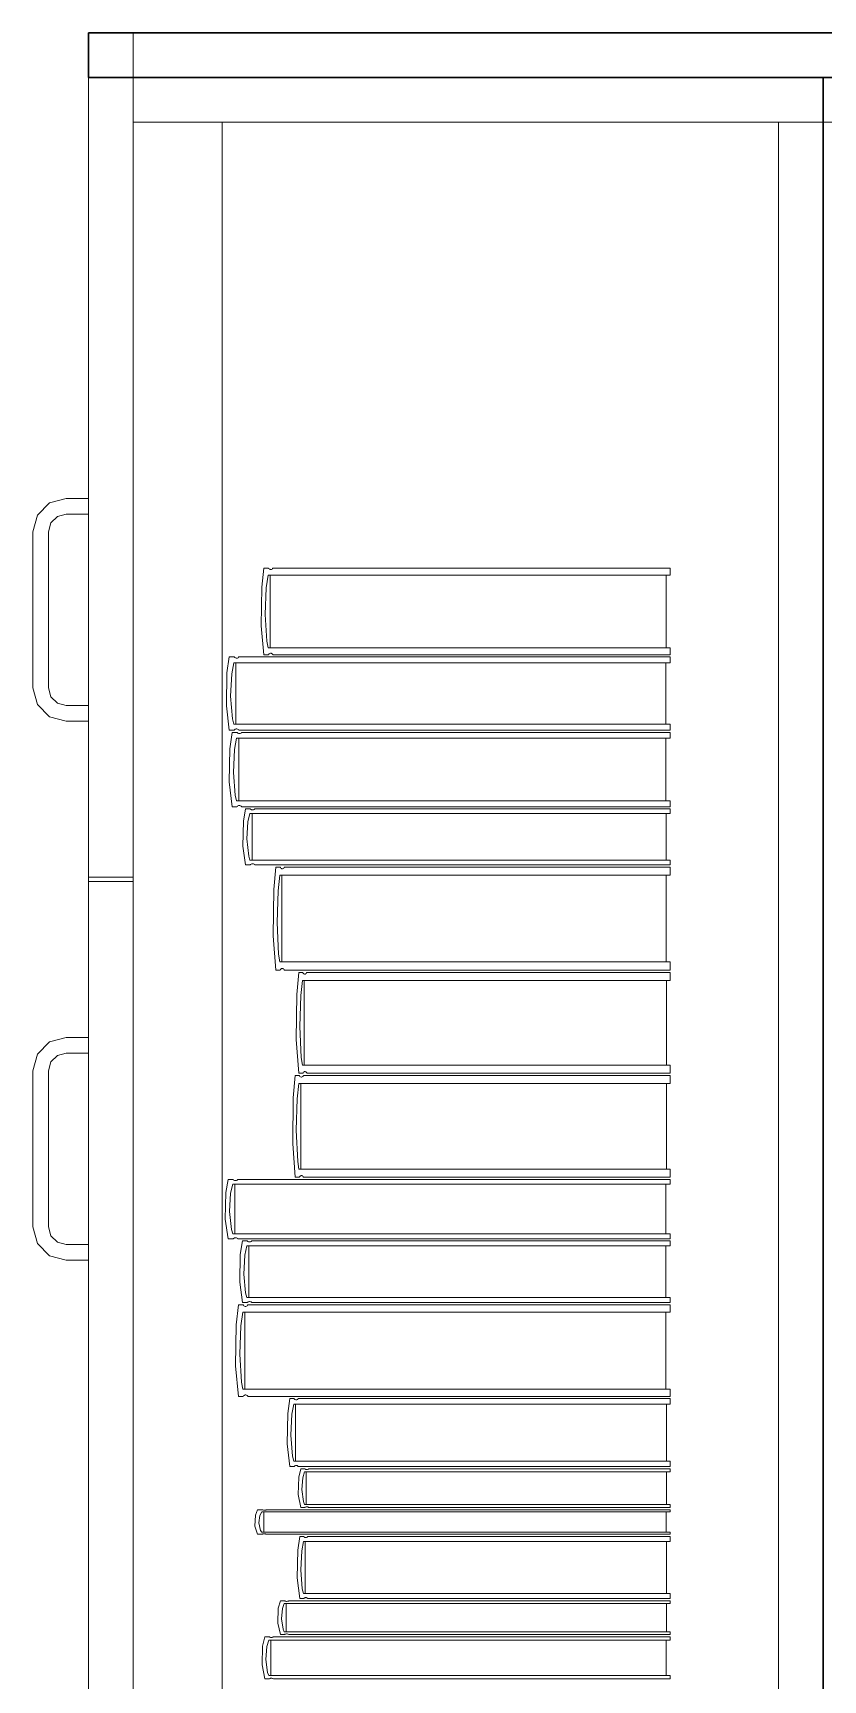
# Model space of a CAD drawing. Header units: inches. Extents: x -19 to 5698, y -728 to 92.
# Drawn here: x 288.689 to 289.044, y 24.113 to 24.852 of the extents above; entities that cross this region are included whole.
import ezdxf

# ---------------------------------------------------------------- set-up
doc = ezdxf.new("R2010")
doc.units = ezdxf.units.IN
doc.header["$MEASUREMENT"] = 0
doc.set_wipeout_variables(frame=1)
doc.linetypes.add('Wipeout_Contour', pattern=[1, 0, -1])
doc.layers.add('Interior - Mobiliario', color=7, linetype='Continuous')

msp = doc.modelspace()

# ---------------------------------------------------------------- linework, layer by layer
at = {"layer": 'Interior - Mobiliario', "color": 175, "linetype": 'Continuous', "lineweight": 13}
for p, q in [((289.04403, 24.83237), (288.73403, 24.83237)), ((288.73403, 24.83237), (288.73403, 23.37237)), ((289.04403, 23.37237), (289.04403, 24.83237)), ((289.06403, 24.83237), (289.04403, 24.83237)), ((289.04403, 24.83237), (289.04403, 23.37237)), ((288.77403, 24.81237), (288.73403, 24.81237)), ((288.73403, 24.81237), (288.73403, 23.39237)), ((289.02403, 24.81237), (288.77403, 24.81237)), ((288.77403, 23.39237), (288.77403, 24.81237)), ((289.06403, 24.81237), (289.02403, 24.81237)), ((289.02403, 24.81237), (289.02403, 23.39237)), ((288.69104, 24.63587), (288.69653, 24.64136)), ((288.69653, 24.64136), (288.70403, 24.64337)), ((288.70403, 24.64337), (288.71403, 24.64337)), ((288.71403, 24.64337), (288.71403, 24.63637)), ((288.68903, 24.62837), (288.69104, 24.63587)), ((288.70003, 24.6353), (288.6971, 24.63237)), ((288.70403, 24.63637), (288.70003, 24.6353)), ((288.71403, 24.63637), (288.70403, 24.63637)), ((288.68903, 24.55837), (288.68903, 24.62837)), ((288.6971, 24.63237), (288.69603, 24.62837)), ((288.69603, 24.62837), (288.69603, 24.55837)), ((288.79284, 24.6121), (288.79184, 24.60357)), ((288.79483, 24.6121), (288.79284, 24.6121)), ((288.79493, 24.61195), (288.79483, 24.6121)), ((288.79516, 24.61171), (288.79493, 24.61195)), ((288.79541, 24.61155), (288.79516, 24.61171)), ((288.79567, 24.61146), (288.79541, 24.61155)), ((288.79594, 24.61145), (288.79567, 24.61146)), ((288.79621, 24.61152), (288.79594, 24.61145)), ((288.79646, 24.61167), (288.79621, 24.61152)), ((288.7967, 24.61189), (288.79646, 24.61167)), ((288.79685, 24.6121), (288.7967, 24.61189)), ((288.97537, 24.6121), (288.79685, 24.6121)), ((288.97537, 24.60899), (288.97537, 24.6121)), ((288.79184, 24.60357), (288.79162, 24.58619)), ((288.79336, 24.5912), (288.79383, 24.60317)), ((288.79383, 24.60317), (288.79467, 24.60899)), ((288.79467, 24.60899), (288.97537, 24.60899)), ((288.79558, 24.60899), (288.79558, 24.57634)), ((288.97355, 24.57634), (288.97355, 24.60899)), ((288.79413, 24.57928), (288.79336, 24.5912)), ((288.79162, 24.58619), (288.79284, 24.57323)), ((288.79467, 24.57634), (288.79413, 24.57928)), ((288.97537, 24.57634), (288.79467, 24.57634)), ((288.79498, 24.57343), (288.79521, 24.57366)), ((288.79521, 24.57366), (288.79547, 24.5738)), ((288.79547, 24.5738), (288.79573, 24.57388)), ((288.79573, 24.57388), (288.796, 24.57387)), ((288.796, 24.57387), (288.79626, 24.57378)), ((288.79626, 24.57378), (288.79652, 24.57361)), ((288.79652, 24.57361), (288.79675, 24.57338)), ((288.97537, 24.57323), (288.97537, 24.57634)), ((288.77726, 24.57223), (288.77618, 24.56502)), ((288.77941, 24.57223), (288.77726, 24.57223)), ((288.77833, 24.56467), (288.77924, 24.5696)), ((288.77924, 24.5696), (288.97537, 24.5696)), ((288.77952, 24.5721), (288.77941, 24.57223)), ((288.77977, 24.5719), (288.77952, 24.5721)), ((288.78005, 24.57176), (288.77977, 24.5719)), ((288.78033, 24.57168), (288.78005, 24.57176)), ((288.78023, 24.5696), (288.78023, 24.54199)), ((288.78063, 24.57168), (288.78033, 24.57168)), ((288.78091, 24.57174), (288.78063, 24.57168)), ((288.78119, 24.57186), (288.78091, 24.57174)), ((288.78145, 24.57205), (288.78119, 24.57186)), ((288.78161, 24.57223), (288.78145, 24.57205)), ((288.97537, 24.57223), (288.78161, 24.57223)), ((288.79284, 24.57323), (288.79483, 24.57323)), ((288.79483, 24.57323), (288.79498, 24.57343)), ((288.79675, 24.57338), (288.79685, 24.57323)), ((288.79685, 24.57323), (288.97537, 24.57323)), ((288.97339, 24.54199), (288.97339, 24.5696)), ((288.97537, 24.5696), (288.97537, 24.57223)), ((288.77618, 24.56502), (288.77593, 24.55032)), ((288.77783, 24.55456), (288.77833, 24.56467)), ((288.69104, 24.55087), (288.68903, 24.55837)), ((288.69603, 24.55837), (288.6971, 24.55437)), ((288.6971, 24.55437), (288.70003, 24.55144)), ((288.70003, 24.55144), (288.70403, 24.55037)), ((288.77865, 24.54448), (288.77783, 24.55456)), ((288.69653, 24.54538), (288.69104, 24.55087)), ((288.70403, 24.54337), (288.69653, 24.54538)), ((288.70403, 24.55037), (288.71403, 24.55037)), ((288.71403, 24.55037), (288.71403, 24.54337)), ((288.77593, 24.55032), (288.77726, 24.53936)), ((288.77924, 24.54199), (288.77865, 24.54448)), ((288.71403, 24.54337), (288.70403, 24.54337)), ((288.77726, 24.53936), (288.77941, 24.53936)), ((288.77857, 24.53836), (288.77749, 24.53103)), ((288.78071, 24.53836), (288.77857, 24.53836)), ((288.97537, 24.54199), (288.77924, 24.54199)), ((288.77941, 24.53936), (288.77958, 24.53953)), ((288.77958, 24.53953), (288.77983, 24.53972)), ((288.77983, 24.53972), (288.78011, 24.53985)), ((288.78011, 24.53985), (288.7804, 24.53991)), ((288.7804, 24.53991), (288.78069, 24.5399)), ((288.78069, 24.5399), (288.78098, 24.53982)), ((288.78082, 24.53823), (288.78071, 24.53836)), ((288.78107, 24.53802), (288.78082, 24.53823)), ((288.78098, 24.53982), (288.78125, 24.53968)), ((288.78134, 24.53788), (288.78107, 24.53802)), ((288.78125, 24.53968), (288.7815, 24.53948)), ((288.78162, 24.53781), (288.78134, 24.53788)), ((288.7815, 24.53948), (288.78161, 24.53936)), ((288.78161, 24.53936), (288.97537, 24.53936)), ((288.78191, 24.5378), (288.78162, 24.53781)), ((288.7822, 24.53786), (288.78191, 24.5378)), ((288.78247, 24.53799), (288.7822, 24.53786)), ((288.78273, 24.53818), (288.78247, 24.53799)), ((288.78289, 24.53836), (288.78273, 24.53818)), ((288.97537, 24.53836), (288.78289, 24.53836)), ((288.97537, 24.53936), (288.97537, 24.54199)), ((288.97537, 24.53568), (288.97537, 24.53836)), ((288.77749, 24.53103), (288.77725, 24.5161)), ((288.77913, 24.5204), (288.77963, 24.53068)), ((288.77963, 24.53068), (288.78054, 24.53568)), ((288.78054, 24.53568), (288.97537, 24.53568)), ((288.78152, 24.53568), (288.78152, 24.50763)), ((288.9734, 24.50763), (288.9734, 24.53568)), ((288.77725, 24.5161), (288.77857, 24.50496)), ((288.77996, 24.51016), (288.77913, 24.5204)), ((288.78054, 24.50763), (288.77996, 24.51016)), ((288.97537, 24.50763), (288.78054, 24.50763)), ((288.97537, 24.50496), (288.97537, 24.50763)), ((288.77857, 24.50496), (288.78071, 24.50496)), ((288.78071, 24.50496), (288.78087, 24.50514)), ((288.78087, 24.50514), (288.78113, 24.50533)), ((288.78113, 24.50533), (288.7814, 24.50546)), ((288.7814, 24.50546), (288.78169, 24.50552)), ((288.78169, 24.50552), (288.78198, 24.50551)), ((288.78198, 24.50551), (288.78226, 24.50543)), ((288.78226, 24.50543), (288.78253, 24.50529)), ((288.78253, 24.50529), (288.78278, 24.50509)), ((288.78278, 24.50509), (288.78289, 24.50496)), ((288.78289, 24.50496), (288.97537, 24.50496)), ((288.78461, 24.50396), (288.78357, 24.49846)), ((288.78669, 24.50396), (288.78461, 24.50396)), ((288.78564, 24.4982), (288.78652, 24.50196)), ((288.78652, 24.50196), (288.97537, 24.50196)), ((288.78679, 24.50386), (288.78669, 24.50396)), ((288.78703, 24.50371), (288.78679, 24.50386)), ((288.7873, 24.5036), (288.78703, 24.50371)), ((288.78757, 24.50355), (288.7873, 24.5036)), ((288.78748, 24.50196), (288.78748, 24.48091)), ((288.78785, 24.50354), (288.78757, 24.50355)), ((288.78813, 24.50359), (288.78785, 24.50354)), ((288.7884, 24.50368), (288.78813, 24.50359)), ((288.78864, 24.50383), (288.7884, 24.50368)), ((288.7888, 24.50396), (288.78864, 24.50383)), ((288.97537, 24.50396), (288.7888, 24.50396)), ((288.97346, 24.48091), (288.97346, 24.50196)), ((288.97537, 24.50196), (288.97537, 24.50396)), ((288.78357, 24.49846), (288.78333, 24.48726)), ((288.78516, 24.49049), (288.78564, 24.4982)), ((288.78333, 24.48726), (288.78461, 24.4789)), ((288.78596, 24.48281), (288.78516, 24.49049)), ((288.78461, 24.4789), (288.78669, 24.4789)), ((288.78652, 24.48091), (288.78596, 24.48281)), ((288.97537, 24.48091), (288.78652, 24.48091)), ((288.78669, 24.4789), (288.78684, 24.47904)), ((288.78684, 24.47904), (288.78709, 24.47918)), ((288.78709, 24.47918), (288.78736, 24.47927)), ((288.78736, 24.47927), (288.78763, 24.47932)), ((288.78763, 24.47932), (288.78792, 24.47931)), ((288.78792, 24.47931), (288.78819, 24.47926)), ((288.78819, 24.47926), (288.78845, 24.47915)), ((288.78845, 24.47915), (288.78869, 24.479)), ((288.78869, 24.479), (288.7888, 24.4789)), ((288.7888, 24.4789), (288.97537, 24.4789)), ((288.79818, 24.4779), (288.79721, 24.46775)), ((288.8001, 24.4779), (288.79818, 24.4779)), ((288.8002, 24.47772), (288.8001, 24.4779)), ((288.80043, 24.47744), (288.8002, 24.47772)), ((288.80192, 24.47765), (288.80169, 24.47739)), ((288.80207, 24.4779), (288.80192, 24.47765)), ((288.97537, 24.4779), (288.80207, 24.4779)), ((288.97537, 24.4789), (288.97537, 24.48091)), ((288.97537, 24.4742), (288.97537, 24.4779)), ((288.71403, 24.47337), (288.73403, 24.47337)), ((288.71403, 24.11237), (288.71403, 24.47137)), ((288.71403, 24.47137), (288.73403, 24.47137)), ((288.73403, 24.11237), (288.73403, 24.47137)), ((288.79914, 24.46726), (288.79995, 24.4742)), ((288.79995, 24.4742), (288.97537, 24.4742)), ((288.80067, 24.47724), (288.80043, 24.47744)), ((288.80093, 24.47714), (288.80067, 24.47724)), ((288.80084, 24.4742), (288.80084, 24.4353)), ((288.80119, 24.47713), (288.80093, 24.47714)), ((288.80145, 24.47721), (288.80119, 24.47713)), ((288.80169, 24.47739), (288.80145, 24.47721)), ((288.9736, 24.4353), (288.9736, 24.4742)), ((288.79721, 24.46775), (288.79699, 24.44704)), ((288.79869, 24.45301), (288.79914, 24.46726)), ((288.79942, 24.43881), (288.79869, 24.45301)), ((288.79699, 24.44704), (288.79818, 24.43159)), ((288.79995, 24.4353), (288.79942, 24.43881)), ((288.97537, 24.4353), (288.79995, 24.4353)), ((288.97537, 24.43159), (288.97537, 24.4353)), ((288.79818, 24.43159), (288.8001, 24.43159)), ((288.8001, 24.43159), (288.80025, 24.43184)), ((288.80025, 24.43184), (288.80048, 24.43211)), ((288.80048, 24.43211), (288.80073, 24.43228)), ((288.80073, 24.43228), (288.80098, 24.43237)), ((288.80098, 24.43237), (288.80125, 24.43236)), ((288.80125, 24.43236), (288.8015, 24.43225)), ((288.8015, 24.43225), (288.80175, 24.43205)), ((288.80175, 24.43205), (288.80197, 24.43177)), ((288.80197, 24.43177), (288.80207, 24.43159)), ((288.80207, 24.43159), (288.97537, 24.43159)), ((288.80845, 24.43059), (288.80754, 24.42066)), ((288.81026, 24.43059), (288.80845, 24.43059)), ((288.80935, 24.42019), (288.81012, 24.42697)), ((288.81012, 24.42697), (288.97537, 24.42697)), ((288.81036, 24.43042), (288.81026, 24.43059)), ((288.81057, 24.43014), (288.81036, 24.43042)), ((288.8108, 24.42995), (288.81057, 24.43014)), ((288.81104, 24.42985), (288.8108, 24.42995)), ((288.81095, 24.42697), (288.81095, 24.38893)), ((288.81129, 24.42984), (288.81104, 24.42985)), ((288.81153, 24.42992), (288.81129, 24.42984)), ((288.81176, 24.43009), (288.81153, 24.42992)), ((288.81198, 24.43035), (288.81176, 24.43009)), ((288.81211, 24.43059), (288.81198, 24.43035)), ((288.97537, 24.43059), (288.81211, 24.43059)), ((288.9737, 24.38893), (288.9737, 24.42697)), ((288.97537, 24.42697), (288.97537, 24.43059)), ((288.80754, 24.42066), (288.80733, 24.40041)), ((288.80893, 24.40625), (288.80935, 24.42019)), ((288.80962, 24.39237), (288.80893, 24.40625)), ((288.69653, 24.39936), (288.69104, 24.39387)), ((288.70403, 24.40137), (288.69653, 24.39936)), ((288.71403, 24.40137), (288.70403, 24.40137)), ((288.71403, 24.39437), (288.71403, 24.40137)), ((288.80733, 24.40041), (288.80845, 24.38531)), ((288.69104, 24.39387), (288.68903, 24.38637)), ((288.69603, 24.38637), (288.6971, 24.39037)), ((288.6971, 24.39037), (288.70003, 24.3933)), ((288.70003, 24.3933), (288.70403, 24.39437)), ((288.70403, 24.39437), (288.71403, 24.39437)), ((288.81012, 24.38893), (288.80962, 24.39237)), ((288.97537, 24.38893), (288.81012, 24.38893)), ((288.97537, 24.38531), (288.97537, 24.38893)), ((288.68903, 24.38637), (288.68903, 24.31637)), ((288.69603, 24.31637), (288.69603, 24.38637)), ((288.80688, 24.38431), (288.80596, 24.37428)), ((288.80871, 24.38431), (288.80688, 24.38431)), ((288.80845, 24.38531), (288.81026, 24.38531)), ((288.80881, 24.38413), (288.80871, 24.38431)), ((288.80902, 24.38385), (288.80881, 24.38413)), ((288.80925, 24.38366), (288.80902, 24.38385)), ((288.80949, 24.38356), (288.80925, 24.38366)), ((288.80974, 24.38354), (288.80949, 24.38356)), ((288.80999, 24.38363), (288.80974, 24.38354)), ((288.81022, 24.3838), (288.80999, 24.38363)), ((288.81044, 24.38406), (288.81022, 24.3838)), ((288.81026, 24.38531), (288.8104, 24.38555)), ((288.8104, 24.38555), (288.81062, 24.38581)), ((288.81058, 24.38431), (288.81044, 24.38406)), ((288.97537, 24.38431), (288.81058, 24.38431)), ((288.81062, 24.38581), (288.81085, 24.38598)), ((288.81085, 24.38598), (288.81109, 24.38607)), ((288.81109, 24.38607), (288.81134, 24.38606)), ((288.81134, 24.38606), (288.81158, 24.38595)), ((288.81158, 24.38595), (288.81181, 24.38576)), ((288.81181, 24.38576), (288.81202, 24.38548)), ((288.81202, 24.38548), (288.81211, 24.38531)), ((288.81211, 24.38531), (288.97537, 24.38531)), ((288.97537, 24.38065), (288.97537, 24.38431)), ((288.80596, 24.37428), (288.80575, 24.35383)), ((288.80779, 24.3738), (288.80857, 24.38065)), ((288.80857, 24.38065), (288.97537, 24.38065)), ((288.80941, 24.38065), (288.80941, 24.34224)), ((288.97369, 24.34224), (288.97369, 24.38065)), ((288.80736, 24.35973), (288.80779, 24.3738)), ((288.80807, 24.34571), (288.80736, 24.35973)), ((288.80575, 24.35383), (288.80688, 24.33858)), ((288.80857, 24.34224), (288.80807, 24.34571)), ((288.7768, 24.33758), (288.77571, 24.33175)), ((288.77896, 24.33758), (288.7768, 24.33758)), ((288.77907, 24.33748), (288.77896, 24.33758)), ((288.77932, 24.33732), (288.77907, 24.33748)), ((288.77959, 24.3372), (288.77932, 24.33732)), ((288.77988, 24.33714), (288.77959, 24.3372)), ((288.78017, 24.33714), (288.77988, 24.33714)), ((288.78046, 24.33719), (288.78017, 24.33714)), ((288.78074, 24.33729), (288.78046, 24.33719)), ((288.78099, 24.33744), (288.78074, 24.33729)), ((288.78115, 24.33758), (288.78099, 24.33744)), ((288.97537, 24.33758), (288.78115, 24.33758)), ((288.80688, 24.33858), (288.80871, 24.33858)), ((288.97537, 24.34224), (288.80857, 24.34224)), ((288.80871, 24.33858), (288.80885, 24.33883)), ((288.80885, 24.33883), (288.80907, 24.33909)), ((288.80907, 24.33909), (288.8093, 24.33926)), ((288.8093, 24.33926), (288.80955, 24.33935)), ((288.80955, 24.33935), (288.8098, 24.33933)), ((288.8098, 24.33933), (288.81004, 24.33923)), ((288.81004, 24.33923), (288.81027, 24.33904)), ((288.81027, 24.33904), (288.81049, 24.33876)), ((288.81049, 24.33876), (288.81058, 24.33858)), ((288.81058, 24.33858), (288.97537, 24.33858)), ((288.97537, 24.33858), (288.97537, 24.34224)), ((288.97537, 24.33546), (288.97537, 24.33758)), ((288.77571, 24.33175), (288.77546, 24.31987)), ((288.77737, 24.3233), (288.77787, 24.33148)), ((288.77787, 24.33148), (288.77878, 24.33546)), ((288.77878, 24.33546), (288.97537, 24.33546)), ((288.77978, 24.33546), (288.77978, 24.31314)), ((288.97339, 24.31314), (288.97339, 24.33546)), ((288.77819, 24.31515), (288.77737, 24.3233)), ((288.68903, 24.31637), (288.69104, 24.30887)), ((288.6971, 24.31237), (288.69603, 24.31637)), ((288.77546, 24.31987), (288.7768, 24.31101)), ((288.77878, 24.31314), (288.77819, 24.31515)), ((288.69104, 24.30887), (288.69653, 24.30338)), ((288.70003, 24.30944), (288.6971, 24.31237)), ((288.70403, 24.30837), (288.70003, 24.30944)), ((288.71403, 24.30837), (288.70403, 24.30837)), ((288.71403, 24.30137), (288.71403, 24.30837)), ((288.7768, 24.31101), (288.77896, 24.31101)), ((288.97537, 24.31314), (288.77878, 24.31314)), ((288.77896, 24.31101), (288.77912, 24.31115)), ((288.77912, 24.31115), (288.77938, 24.31131)), ((288.77938, 24.31131), (288.77965, 24.31141)), ((288.77965, 24.31141), (288.77994, 24.31146)), ((288.77994, 24.31146), (288.78023, 24.31145)), ((288.78023, 24.31145), (288.78052, 24.31139)), ((288.78052, 24.31139), (288.78079, 24.31128)), ((288.78079, 24.31128), (288.78104, 24.31111)), ((288.78104, 24.31111), (288.78115, 24.31101)), ((288.78115, 24.31101), (288.97537, 24.31101)), ((288.78321, 24.31001), (288.78216, 24.30394)), ((288.7853, 24.31001), (288.78321, 24.31001)), ((288.78425, 24.30365), (288.78514, 24.3078)), ((288.78514, 24.3078), (288.97537, 24.3078)), ((288.78541, 24.3099), (288.7853, 24.31001)), ((288.78565, 24.30974), (288.78541, 24.3099)), ((288.78592, 24.30962), (288.78565, 24.30974)), ((288.7862, 24.30956), (288.78592, 24.30962)), ((288.7861, 24.3078), (288.7861, 24.28456)), ((288.78648, 24.30955), (288.7862, 24.30956)), ((288.78676, 24.3096), (288.78648, 24.30955)), ((288.78703, 24.3097), (288.78676, 24.3096)), ((288.78727, 24.30986), (288.78703, 24.3097)), ((288.78743, 24.31001), (288.78727, 24.30986)), ((288.97537, 24.31001), (288.78743, 24.31001)), ((288.97345, 24.28456), (288.97345, 24.3078)), ((288.97537, 24.31101), (288.97537, 24.31314)), ((288.97537, 24.3078), (288.97537, 24.31001)), ((288.69653, 24.30338), (288.70403, 24.30137)), ((288.70403, 24.30137), (288.71403, 24.30137)), ((288.78216, 24.30394), (288.78192, 24.29157)), ((288.78376, 24.29514), (288.78425, 24.30365)), ((288.78457, 24.28665), (288.78376, 24.29514)), ((288.78192, 24.29157), (288.78321, 24.28234)), ((288.78514, 24.28456), (288.78457, 24.28665)), ((288.78137, 24.28134), (288.78031, 24.27232)), ((288.78348, 24.28134), (288.78137, 24.28134)), ((288.78242, 24.27189), (288.78331, 24.27805)), ((288.78321, 24.28234), (288.7853, 24.28234)), ((288.78331, 24.27805), (288.97537, 24.27805)), ((288.78359, 24.28118), (288.78348, 24.28134)), ((288.78384, 24.28093), (288.78359, 24.28118)), ((288.7841, 24.28076), (288.78384, 24.28093)), ((288.78438, 24.28066), (288.7841, 24.28076)), ((288.78428, 24.27805), (288.78428, 24.2435)), ((288.78467, 24.28065), (288.78438, 24.28066)), ((288.78495, 24.28073), (288.78467, 24.28065)), ((288.78522, 24.28089), (288.78495, 24.28073)), ((288.97537, 24.28456), (288.78514, 24.28456)), ((288.78547, 24.28112), (288.78522, 24.28089)), ((288.7853, 24.28234), (288.78546, 24.28249)), ((288.78546, 24.28249), (288.78571, 24.28265)), ((288.78563, 24.28134), (288.78547, 24.28112)), ((288.97537, 24.28134), (288.78563, 24.28134)), ((288.78571, 24.28265), (288.78598, 24.28275)), ((288.78598, 24.28275), (288.78626, 24.2828)), ((288.78626, 24.2828), (288.78654, 24.2828)), ((288.78654, 24.2828), (288.78682, 24.28273)), ((288.78682, 24.28273), (288.78708, 24.28262)), ((288.78708, 24.28262), (288.78733, 24.28245)), ((288.78733, 24.28245), (288.78743, 24.28234)), ((288.78743, 24.28234), (288.97537, 24.28234)), ((288.97343, 24.2435), (288.97343, 24.27805)), ((288.97537, 24.28234), (288.97537, 24.28456)), ((288.97537, 24.27805), (288.97537, 24.28134)), ((288.78031, 24.27232), (288.78007, 24.25392)), ((288.78193, 24.25923), (288.78242, 24.27189)), ((288.78274, 24.24662), (288.78193, 24.25923)), ((288.78007, 24.25392), (288.78137, 24.24021)), ((288.78331, 24.2435), (288.78274, 24.24662)), ((288.97537, 24.2435), (288.78331, 24.2435)), ((288.78389, 24.24066), (288.78416, 24.24082)), ((288.78416, 24.24082), (288.78445, 24.24089)), ((288.78445, 24.24089), (288.78473, 24.24088)), ((288.78473, 24.24088), (288.78501, 24.24079)), ((288.97537, 24.24021), (288.97537, 24.2435)), ((288.78137, 24.24021), (288.78348, 24.24021)), ((288.78348, 24.24021), (288.78364, 24.24043)), ((288.78364, 24.24043), (288.78389, 24.24066)), ((288.78501, 24.24079), (288.78528, 24.24062)), ((288.78528, 24.24062), (288.78552, 24.24037)), ((288.78552, 24.24037), (288.78563, 24.24021)), ((288.78563, 24.24021), (288.97537, 24.24021)), ((288.80448, 24.23921), (288.80355, 24.23252)), ((288.80634, 24.23921), (288.80448, 24.23921)), ((288.8054, 24.2322), (288.80619, 24.23677)), ((288.80619, 24.23677), (288.97537, 24.23677)), ((288.80643, 24.23909), (288.80634, 24.23921)), ((288.80665, 24.2389), (288.80643, 24.23909)), ((288.80688, 24.23877), (288.80665, 24.2389)), ((288.80713, 24.2387), (288.80688, 24.23877)), ((288.80704, 24.23677), (288.80704, 24.21114)), ((288.80738, 24.2387), (288.80713, 24.2387)), ((288.80763, 24.23875), (288.80738, 24.2387)), ((288.80787, 24.23887), (288.80763, 24.23875)), ((288.80809, 24.23904), (288.80787, 24.23887)), ((288.80823, 24.23921), (288.80809, 24.23904)), ((288.97537, 24.23921), (288.80823, 24.23921)), ((288.97366, 24.21114), (288.97366, 24.23677)), ((288.97537, 24.23677), (288.97537, 24.23921)), ((288.80355, 24.23252), (288.80333, 24.21887)), ((288.80497, 24.22281), (288.8054, 24.2322)), ((288.80333, 24.21887), (288.80448, 24.2087)), ((288.80568, 24.21345), (288.80497, 24.22281)), ((288.80619, 24.21114), (288.80568, 24.21345)), ((288.80448, 24.2087), (288.80634, 24.2087)), ((288.97537, 24.21114), (288.80619, 24.21114)), ((288.80634, 24.2087), (288.80648, 24.20886)), ((288.80648, 24.20886), (288.8067, 24.20904)), ((288.8067, 24.20904), (288.80694, 24.20915)), ((288.80694, 24.20915), (288.80719, 24.20921)), ((288.80719, 24.20921), (288.80744, 24.2092)), ((288.80744, 24.2092), (288.80769, 24.20913)), ((288.80769, 24.20913), (288.80792, 24.209)), ((288.80792, 24.209), (288.80814, 24.20882)), ((288.80814, 24.20882), (288.80823, 24.2087)), ((288.80823, 24.2087), (288.97537, 24.2087)), ((288.80845, 24.20389), (288.80824, 24.19613)), ((288.80935, 24.2077), (288.80845, 24.20389)), ((288.81116, 24.2077), (288.80935, 24.2077)), ((288.81025, 24.20371), (288.81101, 24.20631)), ((288.81101, 24.20631), (288.97537, 24.20631)), ((288.81125, 24.20763), (288.81116, 24.2077)), ((288.81146, 24.20753), (288.81125, 24.20763)), ((288.81169, 24.20745), (288.81146, 24.20753)), ((288.81193, 24.20741), (288.81169, 24.20745)), ((288.81184, 24.20631), (288.81184, 24.19173)), ((288.81217, 24.20741), (288.81193, 24.20741)), ((288.81242, 24.20744), (288.81217, 24.20741)), ((288.81265, 24.20751), (288.81242, 24.20744)), ((288.81286, 24.20761), (288.81265, 24.20751)), ((288.813, 24.2077), (288.81286, 24.20761)), ((288.97537, 24.2077), (288.813, 24.2077)), ((288.97371, 24.19173), (288.97371, 24.20631)), ((288.97537, 24.2087), (288.97537, 24.21114)), ((288.97537, 24.20631), (288.97537, 24.2077)), ((288.80983, 24.19837), (288.81025, 24.20371)), ((288.81052, 24.19304), (288.80983, 24.19837)), ((288.78997, 24.18934), (288.78896, 24.18692)), ((288.79199, 24.18934), (288.78997, 24.18934)), ((288.79209, 24.18929), (288.79199, 24.18934)), ((288.79232, 24.18923), (288.79209, 24.18929)), ((288.79258, 24.18918), (288.79232, 24.18923)), ((288.79285, 24.18916), (288.79258, 24.18918)), ((288.79312, 24.18915), (288.79285, 24.18916)), ((288.79339, 24.18917), (288.79312, 24.18915)), ((288.79365, 24.18922), (288.79339, 24.18917)), ((288.79389, 24.18928), (288.79365, 24.18922)), ((288.79404, 24.18934), (288.79389, 24.18928)), ((288.97537, 24.18934), (288.79404, 24.18934)), ((288.80824, 24.19613), (288.80935, 24.19034)), ((288.80935, 24.19034), (288.81116, 24.19034)), ((288.81101, 24.19173), (288.81052, 24.19304)), ((288.97537, 24.19173), (288.81101, 24.19173)), ((288.81116, 24.19034), (288.8113, 24.19043)), ((288.8113, 24.19043), (288.81151, 24.19053)), ((288.81151, 24.19053), (288.81174, 24.1906)), ((288.81174, 24.1906), (288.81198, 24.19063)), ((288.81198, 24.19063), (288.81223, 24.19062)), ((288.81223, 24.19062), (288.81247, 24.19058)), ((288.81247, 24.19058), (288.8127, 24.19051)), ((288.8127, 24.19051), (288.81291, 24.1904)), ((288.81291, 24.1904), (288.813, 24.19034)), ((288.813, 24.19034), (288.97537, 24.19034)), ((288.97537, 24.19034), (288.97537, 24.19173)), ((288.97537, 24.18846), (288.97537, 24.18934)), ((288.78896, 24.18692), (288.78873, 24.182)), ((288.78873, 24.182), (288.78997, 24.17832)), ((288.7905, 24.18342), (288.79097, 24.18681)), ((288.79127, 24.18004), (288.7905, 24.18342)), ((288.79097, 24.18681), (288.79182, 24.18846)), ((288.79182, 24.18846), (288.97537, 24.18846)), ((288.79275, 24.18846), (288.79275, 24.17921)), ((288.97352, 24.17921), (288.97352, 24.18846)), ((288.78997, 24.17832), (288.79199, 24.17832)), ((288.79182, 24.17921), (288.79127, 24.18004)), ((288.97537, 24.17921), (288.79182, 24.17921)), ((288.79199, 24.17832), (288.79214, 24.17838)), ((288.79214, 24.17838), (288.79238, 24.17845)), ((288.79238, 24.17845), (288.79264, 24.17849)), ((288.79264, 24.17849), (288.79291, 24.17851)), ((288.79291, 24.17851), (288.79318, 24.17851)), ((288.79318, 24.17851), (288.79345, 24.17848)), ((288.79345, 24.17848), (288.7937, 24.17843)), ((288.7937, 24.17843), (288.79394, 24.17837)), ((288.79394, 24.17837), (288.79404, 24.17832)), ((288.79404, 24.17832), (288.97537, 24.17832)), ((288.80889, 24.17732), (288.80798, 24.17121)), ((288.8107, 24.17732), (288.80889, 24.17732)), ((288.80979, 24.17092), (288.81056, 24.17509)), ((288.81056, 24.17509), (288.97537, 24.17509)), ((288.81079, 24.17722), (288.8107, 24.17732)), ((288.811, 24.17705), (288.81079, 24.17722)), ((288.81123, 24.17693), (288.811, 24.17705)), ((288.81147, 24.17686), (288.81123, 24.17693)), ((288.81139, 24.17509), (288.81139, 24.15167)), ((288.81172, 24.17686), (288.81147, 24.17686)), ((288.81196, 24.17691), (288.81172, 24.17686)), ((288.81219, 24.17702), (288.81196, 24.17691)), ((288.81241, 24.17717), (288.81219, 24.17702)), ((288.81254, 24.17732), (288.81241, 24.17717)), ((288.97537, 24.17732), (288.81254, 24.17732)), ((288.97371, 24.15167), (288.97371, 24.17509)), ((288.97537, 24.17832), (288.97537, 24.17921)), ((288.97537, 24.17509), (288.97537, 24.17732)), ((288.80798, 24.17121), (288.80777, 24.15874)), ((288.80937, 24.16234), (288.80979, 24.17092)), ((288.81006, 24.15379), (288.80937, 24.16234)), ((288.80777, 24.15874), (288.80889, 24.14944)), ((288.81056, 24.15167), (288.81006, 24.15379)), ((288.79925, 24.14513), (288.79903, 24.13836)), ((288.80021, 24.14844), (288.79925, 24.14513)), ((288.80211, 24.14844), (288.80021, 24.14844)), ((288.80071, 24.14031), (288.80115, 24.14497)), ((288.80115, 24.14497), (288.80196, 24.14723)), ((288.80196, 24.14723), (288.97537, 24.14723)), ((288.80221, 24.14839), (288.80211, 24.14844)), ((288.80243, 24.14829), (288.80221, 24.14839)), ((288.80267, 24.14823), (288.80243, 24.14829)), ((288.80292, 24.14819), (288.80267, 24.14823)), ((288.80284, 24.14723), (288.80284, 24.13453)), ((288.80318, 24.14819), (288.80292, 24.14819)), ((288.80344, 24.14822), (288.80318, 24.14819)), ((288.80368, 24.14828), (288.80344, 24.14822)), ((288.80391, 24.14836), (288.80368, 24.14828)), ((288.80405, 24.14844), (288.80391, 24.14836)), ((288.97537, 24.14844), (288.80405, 24.14844)), ((288.80889, 24.14944), (288.8107, 24.14944)), ((288.97537, 24.15167), (288.81056, 24.15167)), ((288.8107, 24.14944), (288.81084, 24.14959)), ((288.81084, 24.14959), (288.81105, 24.14975)), ((288.81105, 24.14975), (288.81129, 24.14986)), ((288.81129, 24.14986), (288.81153, 24.14991)), ((288.81153, 24.14991), (288.81177, 24.1499)), ((288.81177, 24.1499), (288.81201, 24.14984)), ((288.81201, 24.14984), (288.81224, 24.14972)), ((288.81224, 24.14972), (288.81245, 24.14955)), ((288.81245, 24.14955), (288.81254, 24.14944)), ((288.81254, 24.14944), (288.97537, 24.14944)), ((288.97362, 24.13453), (288.97362, 24.14723)), ((288.97537, 24.14944), (288.97537, 24.15167)), ((288.97537, 24.14723), (288.97537, 24.14844)), ((288.79903, 24.13836), (288.80021, 24.13332)), ((288.80144, 24.13567), (288.80071, 24.14031)), ((288.79319, 24.13232), (288.79219, 24.12816)), ((288.79517, 24.13232), (288.79319, 24.13232)), ((288.79417, 24.12796), (288.79501, 24.1308)), ((288.79501, 24.1308), (288.97537, 24.1308)), ((288.79527, 24.13224), (288.79517, 24.13232)), ((288.7955, 24.13213), (288.79527, 24.13224)), ((288.79575, 24.13205), (288.7955, 24.13213)), ((288.79602, 24.132), (288.79575, 24.13205)), ((288.79592, 24.1308), (288.79592, 24.11489)), ((288.79628, 24.132), (288.79602, 24.132)), ((288.79655, 24.13204), (288.79628, 24.132)), ((288.7968, 24.13211), (288.79655, 24.13204)), ((288.79704, 24.13222), (288.7968, 24.13211)), ((288.79719, 24.13232), (288.79704, 24.13222)), ((288.97537, 24.13232), (288.79719, 24.13232)), ((288.80021, 24.13332), (288.80211, 24.13332)), ((288.80196, 24.13453), (288.80144, 24.13567)), ((288.97537, 24.13453), (288.80196, 24.13453)), ((288.80211, 24.13332), (288.80226, 24.1334)), ((288.80226, 24.1334), (288.80248, 24.13348)), ((288.80248, 24.13348), (288.80273, 24.13354)), ((288.80273, 24.13354), (288.80298, 24.13357)), ((288.80298, 24.13357), (288.80324, 24.13357)), ((288.80324, 24.13357), (288.80349, 24.13353)), ((288.80349, 24.13353), (288.80373, 24.13347)), ((288.80373, 24.13347), (288.80395, 24.13338)), ((288.80395, 24.13338), (288.80405, 24.13332)), ((288.80405, 24.13332), (288.97537, 24.13332)), ((288.97355, 24.11489), (288.97355, 24.1308)), ((288.97537, 24.13332), (288.97537, 24.13453)), ((288.97537, 24.1308), (288.97537, 24.13232)), ((288.79219, 24.12816), (288.79197, 24.11969)), ((288.79371, 24.12213), (288.79417, 24.12796)), ((288.79197, 24.11969), (288.79319, 24.11337)), ((288.79447, 24.11632), (288.79371, 24.12213)), ((288.79501, 24.11489), (288.79447, 24.11632)), ((288.79319, 24.11337), (288.79517, 24.11337)), ((288.97537, 24.11489), (288.79501, 24.11489)), ((288.79517, 24.11337), (288.79532, 24.11347)), ((288.79532, 24.11347), (288.79556, 24.11358)), ((288.79556, 24.11358), (288.79581, 24.11365)), ((288.79581, 24.11365), (288.79607, 24.11369)), ((288.79607, 24.11369), (288.79634, 24.11368)), ((288.79634, 24.11368), (288.79661, 24.11364)), ((288.79661, 24.11364), (288.79686, 24.11356)), ((288.79686, 24.11356), (288.79709, 24.11344)), ((288.79709, 24.11344), (288.79719, 24.11337)), ((288.79719, 24.11337), (288.97537, 24.11337)), ((288.97537, 24.11337), (288.97537, 24.11489))]:
    msp.add_line(p, q, dxfattribs=at)
at = {"layer": 'Interior - Mobiliario', "color": 175, "linetype": 'Continuous', "lineweight": 30}
for p, q in [((289.04403, 24.83237), (289.06403, 24.83237)), ((289.04403, 23.37237), (289.04403, 24.83237))]:
    msp.add_line(p, q, dxfattribs=at)

# ---------------------------------------------------------------- next in the draw order: wipeouts: each hides what was drawn before it
at = {"color": 254, "linetype": 'Wipeout_Contour', "lineweight": 0, "ltscale": 9694.77364}
msp.add_wipeout([(288.71403, 24.85237), (288.71403, 24.83237), (289.06403, 24.83237), (289.06403, 24.85237)], dxfattribs=at).dxf.layer = 'Interior - Mobiliario'

# ---------------------------------------------------------------- next in the draw order: linework, layer by layer
at = {"layer": 'Interior - Mobiliario', "color": 175, "linetype": 'Continuous', "lineweight": 30}
for p, q in [((288.71403, 24.85237), (289.06403, 24.85237)), ((288.71403, 24.83237), (288.71403, 24.85237)), ((288.71403, 24.83237), (289.06403, 24.83237))]:
    msp.add_line(p, q, dxfattribs=at)
at = {"layer": 'Interior - Mobiliario', "color": 175, "linetype": 'Continuous', "lineweight": 13}
for p, q in [((289.06403, 24.85237), (288.71403, 24.85237)), ((288.71403, 24.85237), (288.71403, 24.83237)), ((288.71403, 24.85237), (289.06403, 24.85237)), ((288.71403, 23.35237), (288.71403, 24.85237)), ((289.06403, 24.85237), (288.73403, 24.85237)), ((288.73403, 24.85237), (288.73403, 24.81237)), ((288.71403, 24.83237), (289.06403, 24.83237)), ((289.06403, 24.83237), (288.71403, 24.83237)), ((288.71403, 24.83237), (288.71403, 23.37237)), ((289.04403, 24.83237), (288.71403, 24.83237)), ((288.71403, 24.83237), (288.71403, 23.37237)), ((288.71403, 24.83237), (288.71403, 24.47337)), ((288.71403, 24.83237), (288.73403, 24.83237)), ((289.04403, 24.83237), (288.73403, 24.83237)), ((288.73403, 24.83237), (288.73403, 23.37237)), ((289.04403, 24.83237), (288.73403, 24.83237)), ((288.73403, 24.83237), (288.73403, 23.37237)), ((288.73403, 24.83237), (288.73403, 24.47337)), ((289.04403, 23.37237), (289.04403, 24.83237)), ((289.04403, 23.37237), (289.04403, 24.83237)), ((289.04403, 23.37237), (289.04403, 24.83237))]:
    msp.add_line(p, q, dxfattribs=at)

doc.saveas('drawing.dxf')
